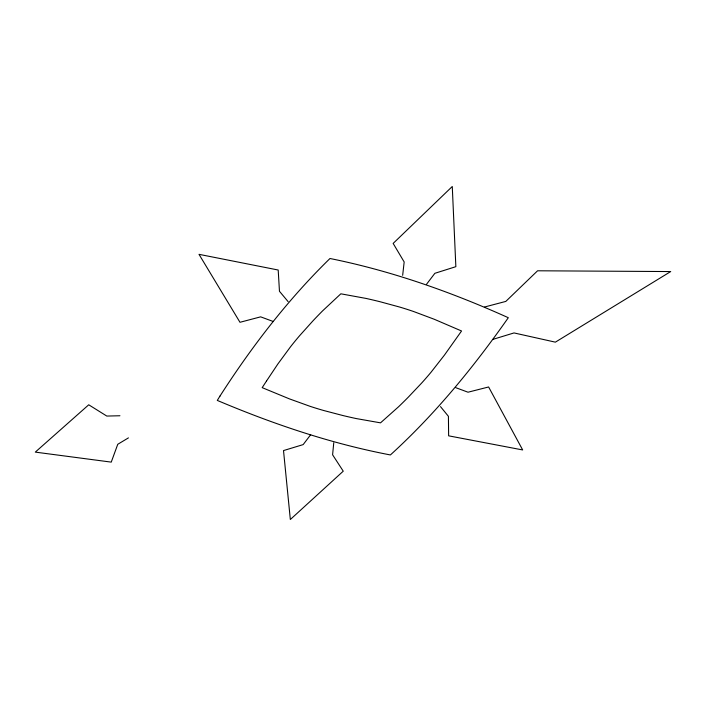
<?xml version="1.0" encoding="UTF-8"?>
<svg xmlns="http://www.w3.org/2000/svg" width="706" height="706" viewBox="0 0 706 706"><rect width="100%" height="100%" fill="white"/><g stroke="black" fill="none" stroke-linecap="round" stroke-linejoin="round"><path stroke-width="1.06" d="M333.761 442.75L332.597 454.788L343.248 471.184L290.334 519.501L283.512 450.578L303.165 444.603L310.675 434.719M402.667 275.34L404.167 261.961L393.154 243.42L452.272 186.499L455.855 266.674L434.87 273.301L426.618 284.156M128.439 437.879L117.761 444.286L111.248 462.121L35.3 452.114L88.735 404.794L106.8 416.063L119.932 415.755M493.035 339.33L514.021 332.932L555.366 342.154L670.7 271.563L537.584 270.786L505.805 301.418L484.413 307.048M455.829 387.7L468.025 392.209L488.614 386.976L522.669 449.943L448.637 435.831L448.416 416.311L440.509 406.63M273.372 321.539L260.646 316.844L239.978 322.289L198.995 254.328L278.199 270.019L279.461 291.278L288.119 301.638M219.981 396.075L217.28 400.408C273.045 423.997 330.832 443.597 390.392 454.946C435.117 414.254 473.655 367.129 508.311 317.709C451.134 291.966 391.53 270.883 329.976 258.502C287.863 299.618 251.733 346.611 219.981 396.075M266.444 381.116L262.182 387.647L289.478 398.899L309.987 406.294A381.258 365.267 -73.5 0 0 323.745 410.521L342.781 415.507A679.922 609.402 -78.8 0 0 356.274 418.57L380.525 422.85L398.581 406.753A638.833 570.033 58.9 0 0 408.297 397.16L421.685 383.014A370.562 350.794 50.9 0 0 431.048 372.221L444.436 355.109L461.556 330.99L434.305 319.28L413.548 311.496A315.07 280.494 2.7 0 0 399.517 307.013L379.943 301.7A472.702 403.082 4.2 0 0 366.008 298.417L340.839 293.811L322.457 311.002A497.156 424.88 -18.1 0 0 312.74 321.089L299.565 335.756A324.125 289.636 -15.3 0 0 290.528 346.787L277.873 363.978L266.444 381.116"/></g></svg>
